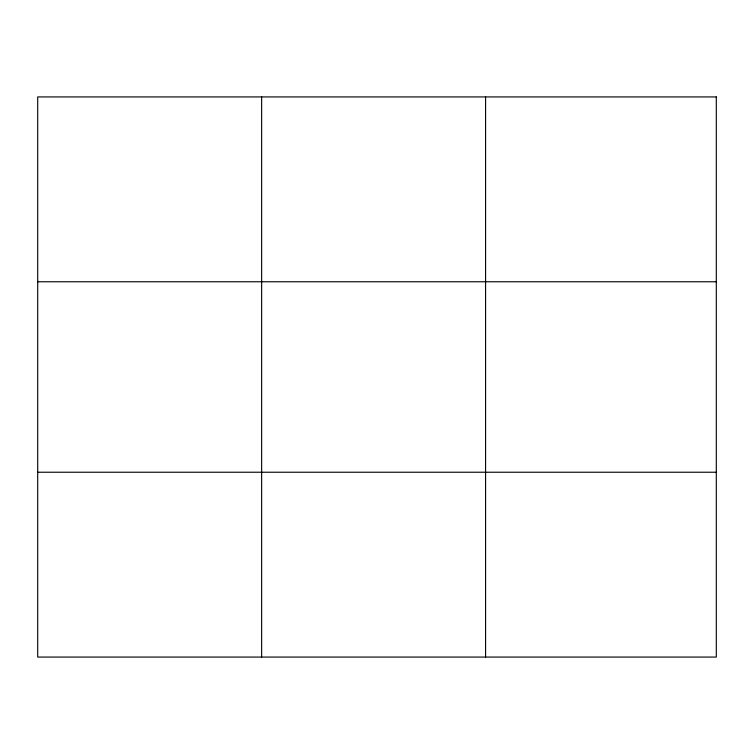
<?xml version="1.0" encoding="UTF-8"?>
<svg xmlns="http://www.w3.org/2000/svg" width="754" height="754" viewBox="0 0 754 754"><rect width="100%" height="100%" fill="white"/><g stroke="black" fill="none" stroke-linecap="round" stroke-linejoin="round"><path stroke-width="1.13" d="M261.638 657.073L261.638 96.927M485.576 657.073L485.576 96.927M37.7 281.77L716.3 281.77M37.7 472.23L716.3 472.23M716.3 96.927L716.3 657.073L37.7 657.073L37.7 96.927L716.3 96.927"/></g></svg>
